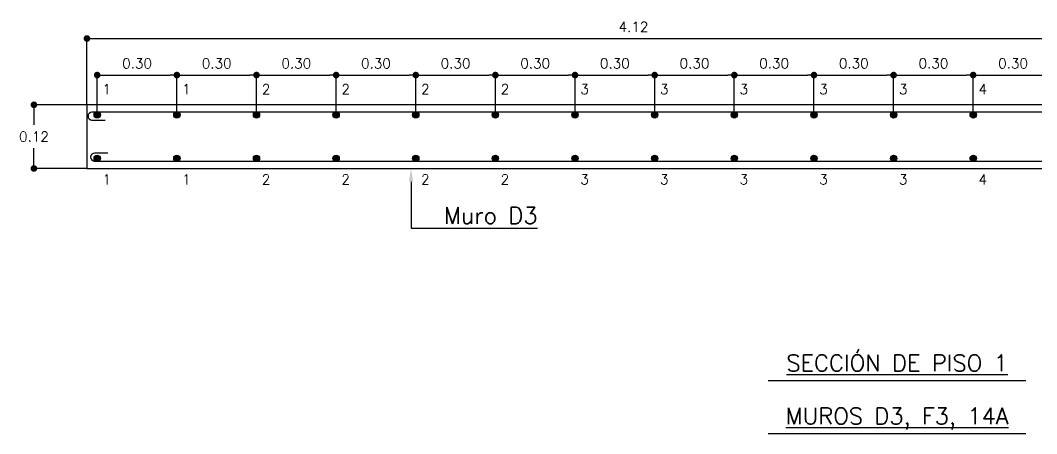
# Model space of a CAD drawing. Header units: millimetres. Extents: x -99999999 to 100000000, y -41 to 20.
# Drawn here: x 132.322 to 136.158, y -16.073 to -14.514 of the extents above; entities that cross this region are included whole.
import ezdxf
from ezdxf.enums import TextEntityAlignment as Align

# ---------------------------------------------------------------- set-up
doc = ezdxf.new("R2010")
doc.units = ezdxf.units.MM
doc.header["$LTSCALE"] = 0.01
doc.header["$PDMODE"] = 3
doc.linetypes.add('DASHED2', pattern=[0.375, 0.25, -0.125])
for name, color, linetype in [('FC_BORDES', 4, 'Continuous'), ('FC_COTAS', 1, 'Continuous'), ('FC_MALLA', 3, 'DASHED2'), ('FC_R-100', 12, 'Continuous'), ('FC_R-140', 2, 'Continuous'), ('FC_R-80', 11, 'Continuous'), ('FC_REFUERZO 2', 1, 'Continuous')]:
    doc.layers.add(name, color=color, linetype=linetype)
doc.layers.add('FC_REFUERZO HORIZONTAL 2', color=30, linetype='Continuous', true_color=0xff7f00)
doc.styles.add('FC_TEXT', font='romans.shx', dxfattribs={"height": 0.002})
doc.styles.add('FC_TEXT1', font='romans.shx')
doc.styles.add('ROMAND', font='romans.shx')
doc.dimstyles.new('FC_COTAS', dxfattribs={"dimtxt": 0.0015, "dimasz": 0.001, "dimexe": 0, "dimexo": 0, "dimgap": 0.001, "dimtad": 1, "dimtih": 1, "dimtoh": 1, "dimzin": 0, "dimdsep": 46, "dimtxsty": 'FC_TEXT1', "dimblk": 'DOT', "dimcen": 0.09, "dimclrd": 256, "dimclre": 256, "dimclrt": 256, "dimadec": 0, "dimazin": 0, "dimtfac": 1, "dimtix": 1, "dimtmove": 2, "dimatfit": 3, "dimfxl": 1.002, "dimtolj": 1, "dimtzin": 0, "dimlwd": -1, "dimarcsym": 0})

# ---------------------------------------------------------------- blocks, each defined once
blk = doc.blocks.new('*U690')
at = {"layer": 'FC_R-140', "color": 4, "ltscale": 1.5}
blk.add_lwpolyline([(-0.01945, 0), (0.01945, 0)], dxfattribs=at)
at = {"layer": 'FC_R-140', "ltscale": 1.5, "style": 'FC_TEXT1'}
blk.add_attdef('%%UTÍTULO', text='', height=0.0025, dxfattribs=at).set_placement((0, 0.00266), align=Align.MIDDLE_CENTER)
at = {"layer": 'FC_R-80', "ltscale": 1.5, "style": 'FC_TEXT1'}
blk.add_attdef('ESCALA', text='', height=0.002, dxfattribs=at).set_placement((-0.01945, -0.0017), align=Align.MIDDLE_LEFT)
blk = doc.blocks.new('*U693')
at = {"linetype": 'ByBlock', "lineweight": -2, "ltscale": 0.6}
blk.add_line((0, 0), (0.008, 0), dxfattribs=at)
for points in [[(0, 0.007), (0, 0)], [(0.008, 0), (0.0191, 0)]]:
    blk.add_lwpolyline(points, dxfattribs=at)
at = {"ltscale": 0.6}
blk.add_solid([(0.00033, 0.007), (0, 0.009), (-0.00033, 0.007)], dxfattribs=at)
at = {"layer": 'FC_R-140', "ltscale": 0.6, "style": 'ROMAND'}
blk.add_attdef('MURO', text='', height=0.0025, dxfattribs=at).set_placement((0.0191, 0.00315), align=Align.TOP_RIGHT)
blk = doc.blocks.new('*U176')
h = blk.add_hatch(color=0)
h.dxf.hatch_style = 1
edge = h.paths.add_edge_path()
edge.add_arc((0, 0), 0.0119, 0, 360, ccw=False)
at = {"color": 0}
blk.add_circle((0, 0), 0.0119, dxfattribs=at)
blk = doc.blocks.new('_Dot')
at = {"color": 0, "linetype": 'ByBlock', "lineweight": -2}
blk.add_line((-0.5, 0), (-1, 0), dxfattribs=at)
at = {"color": 0, "linetype": 'ByBlock', "const_width": 0.5}
blk.add_lwpolyline([(-0.25, 0, 1), (0.25, 0, 1)], format="xyb", close=True, dxfattribs=at)
blk = doc.blocks.new('*D777')
at = {"layer": 'Defpoints', "color": 0, "ltscale": 0.6, "transparency": 16777216}
for p in [(132.9131, -14.7207), (132.6126, -14.8707), (132.9131, -14.8707)]:
    blk.add_point(p, dxfattribs=at)
at = {"layer": 'FC_COTAS', "lineweight": -2, "ltscale": 0.6, "transparency": 16777216}
for p, q in [((132.6126, -14.8707), (132.6126, -14.7207)), ((132.9131, -14.8707), (132.9131, -14.7207))]:
    blk.add_line(p, q, dxfattribs=at)
at = {"layer": 'FC_COTAS', "ltscale": 0.6, "transparency": 16777216}
blk.add_line((132.6376, -14.7207), (132.8881, -14.7207), dxfattribs=at)
at = {"layer": 'FC_COTAS', "ltscale": 0.6, "transparency": 16777216, "xscale": 0.025, "yscale": 0.025, "zscale": 0.025, "rotation": 180}
blk.add_blockref('_Dot', (132.6126, -14.7207), dxfattribs=at)
at = {"layer": 'FC_COTAS', "ltscale": 0.6, "transparency": 16777216, "xscale": 0.025, "yscale": 0.025, "zscale": 0.025}
blk.add_blockref('_Dot', (132.9131, -14.7207), dxfattribs=at)
at = {"layer": 'FC_COTAS', "ltscale": 0.6, "transparency": 16777216, "insert": (132.7629, -14.6769), "char_height": 0.0375, "attachment_point": 5, "style": 'FC_TEXT1'}
blk.add_mtext('\\A1;0.30', dxfattribs=at)
blk = doc.blocks.new('*D778')
at = {"layer": 'Defpoints', "color": 0, "ltscale": 0.6, "transparency": 16777216}
for p in [(133.2137, -14.7207), (132.9131, -14.8707), (133.2137, -14.8707)]:
    blk.add_point(p, dxfattribs=at)
at = {"layer": 'FC_COTAS', "lineweight": -2, "ltscale": 0.6, "transparency": 16777216}
for p, q in [((132.9131, -14.8707), (132.9131, -14.7207)), ((133.2137, -14.8707), (133.2137, -14.7207))]:
    blk.add_line(p, q, dxfattribs=at)
at = {"layer": 'FC_COTAS', "ltscale": 0.6, "transparency": 16777216}
blk.add_line((132.9381, -14.7207), (133.1887, -14.7207), dxfattribs=at)
at = {"layer": 'FC_COTAS', "ltscale": 0.6, "transparency": 16777216, "xscale": 0.025, "yscale": 0.025, "zscale": 0.025, "rotation": 180}
blk.add_blockref('_Dot', (132.9131, -14.7207), dxfattribs=at)
at = {"layer": 'FC_COTAS', "ltscale": 0.6, "transparency": 16777216, "xscale": 0.025, "yscale": 0.025, "zscale": 0.025}
blk.add_blockref('_Dot', (133.2137, -14.7207), dxfattribs=at)
at = {"layer": 'FC_COTAS', "ltscale": 0.6, "transparency": 16777216, "insert": (133.0634, -14.6769), "char_height": 0.0375, "attachment_point": 5, "style": 'FC_TEXT1'}
blk.add_mtext('\\A1;0.30', dxfattribs=at)
blk = doc.blocks.new('*D779')
at = {"layer": 'Defpoints', "color": 0, "ltscale": 0.6, "transparency": 16777216}
for p in [(133.5142, -14.7207), (133.2137, -14.8707), (133.5142, -14.8707)]:
    blk.add_point(p, dxfattribs=at)
at = {"layer": 'FC_COTAS', "lineweight": -2, "ltscale": 0.6, "transparency": 16777216}
for p, q in [((133.2137, -14.8707), (133.2137, -14.7207)), ((133.5142, -14.8707), (133.5142, -14.7207))]:
    blk.add_line(p, q, dxfattribs=at)
at = {"layer": 'FC_COTAS', "ltscale": 0.6, "transparency": 16777216}
blk.add_line((133.2387, -14.7207), (133.4892, -14.7207), dxfattribs=at)
at = {"layer": 'FC_COTAS', "ltscale": 0.6, "transparency": 16777216, "xscale": 0.025, "yscale": 0.025, "zscale": 0.025, "rotation": 180}
blk.add_blockref('_Dot', (133.2137, -14.7207), dxfattribs=at)
at = {"layer": 'FC_COTAS', "ltscale": 0.6, "transparency": 16777216, "xscale": 0.025, "yscale": 0.025, "zscale": 0.025}
blk.add_blockref('_Dot', (133.5142, -14.7207), dxfattribs=at)
at = {"layer": 'FC_COTAS', "ltscale": 0.6, "transparency": 16777216, "insert": (133.364, -14.6769), "char_height": 0.0375, "attachment_point": 5, "style": 'FC_TEXT1'}
blk.add_mtext('\\A1;0.30', dxfattribs=at)
blk = doc.blocks.new('*D780')
at = {"layer": 'Defpoints', "color": 0, "ltscale": 0.6, "transparency": 16777216}
for p in [(133.8148, -14.7207), (133.5142, -14.8707), (133.8148, -14.8707)]:
    blk.add_point(p, dxfattribs=at)
at = {"layer": 'FC_COTAS', "lineweight": -2, "ltscale": 0.6, "transparency": 16777216}
for p, q in [((133.5142, -14.8707), (133.5142, -14.7207)), ((133.8148, -14.8707), (133.8148, -14.7207))]:
    blk.add_line(p, q, dxfattribs=at)
at = {"layer": 'FC_COTAS', "ltscale": 0.6, "transparency": 16777216}
blk.add_line((133.5392, -14.7207), (133.7898, -14.7207), dxfattribs=at)
at = {"layer": 'FC_COTAS', "ltscale": 0.6, "transparency": 16777216, "xscale": 0.025, "yscale": 0.025, "zscale": 0.025, "rotation": 180}
blk.add_blockref('_Dot', (133.5142, -14.7207), dxfattribs=at)
at = {"layer": 'FC_COTAS', "ltscale": 0.6, "transparency": 16777216, "xscale": 0.025, "yscale": 0.025, "zscale": 0.025}
blk.add_blockref('_Dot', (133.8148, -14.7207), dxfattribs=at)
at = {"layer": 'FC_COTAS', "ltscale": 0.6, "transparency": 16777216, "insert": (133.6645, -14.6769), "char_height": 0.0375, "attachment_point": 5, "style": 'FC_TEXT1'}
blk.add_mtext('\\A1;0.30', dxfattribs=at)
blk = doc.blocks.new('*D781')
at = {"layer": 'Defpoints', "color": 0, "ltscale": 0.6, "transparency": 16777216}
for p in [(134.1153, -14.7207), (133.8148, -14.8707), (134.1153, -14.8707)]:
    blk.add_point(p, dxfattribs=at)
at = {"layer": 'FC_COTAS', "lineweight": -2, "ltscale": 0.6, "transparency": 16777216}
for p, q in [((133.8148, -14.8707), (133.8148, -14.7207)), ((134.1153, -14.8707), (134.1153, -14.7207))]:
    blk.add_line(p, q, dxfattribs=at)
at = {"layer": 'FC_COTAS', "ltscale": 0.6, "transparency": 16777216}
blk.add_line((133.8398, -14.7207), (134.0903, -14.7207), dxfattribs=at)
at = {"layer": 'FC_COTAS', "ltscale": 0.6, "transparency": 16777216, "xscale": 0.025, "yscale": 0.025, "zscale": 0.025, "rotation": 180}
blk.add_blockref('_Dot', (133.8148, -14.7207), dxfattribs=at)
at = {"layer": 'FC_COTAS', "ltscale": 0.6, "transparency": 16777216, "xscale": 0.025, "yscale": 0.025, "zscale": 0.025}
blk.add_blockref('_Dot', (134.1153, -14.7207), dxfattribs=at)
at = {"layer": 'FC_COTAS', "ltscale": 0.6, "transparency": 16777216, "insert": (133.965, -14.6769), "char_height": 0.0375, "attachment_point": 5, "style": 'FC_TEXT1'}
blk.add_mtext('\\A1;0.30', dxfattribs=at)
blk = doc.blocks.new('*D782')
at = {"layer": 'Defpoints', "color": 0, "ltscale": 0.6, "transparency": 16777216}
for p in [(134.4158, -14.7207), (134.1153, -14.8707), (134.4158, -14.8707)]:
    blk.add_point(p, dxfattribs=at)
at = {"layer": 'FC_COTAS', "lineweight": -2, "ltscale": 0.6, "transparency": 16777216}
for p, q in [((134.1153, -14.8707), (134.1153, -14.7207)), ((134.4158, -14.8707), (134.4158, -14.7207))]:
    blk.add_line(p, q, dxfattribs=at)
at = {"layer": 'FC_COTAS', "ltscale": 0.6, "transparency": 16777216}
blk.add_line((134.1403, -14.7207), (134.3908, -14.7207), dxfattribs=at)
at = {"layer": 'FC_COTAS', "ltscale": 0.6, "transparency": 16777216, "xscale": 0.025, "yscale": 0.025, "zscale": 0.025, "rotation": 180}
blk.add_blockref('_Dot', (134.1153, -14.7207), dxfattribs=at)
at = {"layer": 'FC_COTAS', "ltscale": 0.6, "transparency": 16777216, "xscale": 0.025, "yscale": 0.025, "zscale": 0.025}
blk.add_blockref('_Dot', (134.4158, -14.7207), dxfattribs=at)
at = {"layer": 'FC_COTAS', "ltscale": 0.6, "transparency": 16777216, "insert": (134.2656, -14.6769), "char_height": 0.0375, "attachment_point": 5, "style": 'FC_TEXT1'}
blk.add_mtext('\\A1;0.30', dxfattribs=at)
blk = doc.blocks.new('*D783')
at = {"layer": 'Defpoints', "color": 0, "ltscale": 0.6, "transparency": 16777216}
for p in [(134.7164, -14.7207), (134.4158, -14.8707), (134.7164, -14.8707)]:
    blk.add_point(p, dxfattribs=at)
at = {"layer": 'FC_COTAS', "lineweight": -2, "ltscale": 0.6, "transparency": 16777216}
for p, q in [((134.4158, -14.8707), (134.4158, -14.7207)), ((134.7164, -14.8707), (134.7164, -14.7207))]:
    blk.add_line(p, q, dxfattribs=at)
at = {"layer": 'FC_COTAS', "ltscale": 0.6, "transparency": 16777216}
blk.add_line((134.4408, -14.7207), (134.6914, -14.7207), dxfattribs=at)
at = {"layer": 'FC_COTAS', "ltscale": 0.6, "transparency": 16777216, "xscale": 0.025, "yscale": 0.025, "zscale": 0.025, "rotation": 180}
blk.add_blockref('_Dot', (134.4158, -14.7207), dxfattribs=at)
at = {"layer": 'FC_COTAS', "ltscale": 0.6, "transparency": 16777216, "xscale": 0.025, "yscale": 0.025, "zscale": 0.025}
blk.add_blockref('_Dot', (134.7164, -14.7207), dxfattribs=at)
at = {"layer": 'FC_COTAS', "ltscale": 0.6, "transparency": 16777216, "insert": (134.5661, -14.6769), "char_height": 0.0375, "attachment_point": 5, "style": 'FC_TEXT1'}
blk.add_mtext('\\A1;0.30', dxfattribs=at)
blk = doc.blocks.new('*D784')
at = {"layer": 'Defpoints', "color": 0, "ltscale": 0.6, "transparency": 16777216}
for p in [(135.0169, -14.7207), (134.7164, -14.8707), (135.0169, -14.8707)]:
    blk.add_point(p, dxfattribs=at)
at = {"layer": 'FC_COTAS', "lineweight": -2, "ltscale": 0.6, "transparency": 16777216}
for p, q in [((134.7164, -14.8707), (134.7164, -14.7207)), ((135.0169, -14.8707), (135.0169, -14.7207))]:
    blk.add_line(p, q, dxfattribs=at)
at = {"layer": 'FC_COTAS', "ltscale": 0.6, "transparency": 16777216}
blk.add_line((134.7414, -14.7207), (134.9919, -14.7207), dxfattribs=at)
at = {"layer": 'FC_COTAS', "ltscale": 0.6, "transparency": 16777216, "xscale": 0.025, "yscale": 0.025, "zscale": 0.025, "rotation": 180}
blk.add_blockref('_Dot', (134.7164, -14.7207), dxfattribs=at)
at = {"layer": 'FC_COTAS', "ltscale": 0.6, "transparency": 16777216, "xscale": 0.025, "yscale": 0.025, "zscale": 0.025}
blk.add_blockref('_Dot', (135.0169, -14.7207), dxfattribs=at)
at = {"layer": 'FC_COTAS', "ltscale": 0.6, "transparency": 16777216, "insert": (134.8667, -14.6769), "char_height": 0.0375, "attachment_point": 5, "style": 'FC_TEXT1'}
blk.add_mtext('\\A1;0.30', dxfattribs=at)
blk = doc.blocks.new('*D785')
at = {"layer": 'Defpoints', "color": 0, "ltscale": 0.6, "transparency": 16777216}
for p in [(135.3175, -14.7207), (135.0169, -14.8707), (135.3175, -14.8707)]:
    blk.add_point(p, dxfattribs=at)
at = {"layer": 'FC_COTAS', "lineweight": -2, "ltscale": 0.6, "transparency": 16777216}
for p, q in [((135.0169, -14.8707), (135.0169, -14.7207)), ((135.3175, -14.8707), (135.3175, -14.7207))]:
    blk.add_line(p, q, dxfattribs=at)
at = {"layer": 'FC_COTAS', "ltscale": 0.6, "transparency": 16777216}
blk.add_line((135.0419, -14.7207), (135.2925, -14.7207), dxfattribs=at)
at = {"layer": 'FC_COTAS', "ltscale": 0.6, "transparency": 16777216, "xscale": 0.025, "yscale": 0.025, "zscale": 0.025, "rotation": 180}
blk.add_blockref('_Dot', (135.0169, -14.7207), dxfattribs=at)
at = {"layer": 'FC_COTAS', "ltscale": 0.6, "transparency": 16777216, "xscale": 0.025, "yscale": 0.025, "zscale": 0.025}
blk.add_blockref('_Dot', (135.3175, -14.7207), dxfattribs=at)
at = {"layer": 'FC_COTAS', "ltscale": 0.6, "transparency": 16777216, "insert": (135.1672, -14.6769), "char_height": 0.0375, "attachment_point": 5, "style": 'FC_TEXT1'}
blk.add_mtext('\\A1;0.30', dxfattribs=at)
blk = doc.blocks.new('*D786')
at = {"layer": 'Defpoints', "color": 0, "ltscale": 0.6, "transparency": 16777216}
for p in [(135.618, -14.7207), (135.3175, -14.8707), (135.618, -14.8707)]:
    blk.add_point(p, dxfattribs=at)
at = {"layer": 'FC_COTAS', "lineweight": -2, "ltscale": 0.6, "transparency": 16777216}
for p, q in [((135.3175, -14.8707), (135.3175, -14.7207)), ((135.618, -14.8707), (135.618, -14.7207))]:
    blk.add_line(p, q, dxfattribs=at)
at = {"layer": 'FC_COTAS', "ltscale": 0.6, "transparency": 16777216}
blk.add_line((135.3425, -14.7207), (135.593, -14.7207), dxfattribs=at)
at = {"layer": 'FC_COTAS', "ltscale": 0.6, "transparency": 16777216, "xscale": 0.025, "yscale": 0.025, "zscale": 0.025, "rotation": 180}
blk.add_blockref('_Dot', (135.3175, -14.7207), dxfattribs=at)
at = {"layer": 'FC_COTAS', "ltscale": 0.6, "transparency": 16777216, "xscale": 0.025, "yscale": 0.025, "zscale": 0.025}
blk.add_blockref('_Dot', (135.618, -14.7207), dxfattribs=at)
at = {"layer": 'FC_COTAS', "ltscale": 0.6, "transparency": 16777216, "insert": (135.4677, -14.6769), "char_height": 0.0375, "attachment_point": 5, "style": 'FC_TEXT1'}
blk.add_mtext('\\A1;0.30', dxfattribs=at)
blk = doc.blocks.new('*D787')
at = {"layer": 'Defpoints', "color": 0, "ltscale": 0.6, "transparency": 16777216}
for p in [(135.9185, -14.7207), (135.618, -14.8707), (135.9185, -14.8707)]:
    blk.add_point(p, dxfattribs=at)
at = {"layer": 'FC_COTAS', "lineweight": -2, "ltscale": 0.6, "transparency": 16777216}
for p, q in [((135.618, -14.8707), (135.618, -14.7207)), ((135.9185, -14.8707), (135.9185, -14.7207))]:
    blk.add_line(p, q, dxfattribs=at)
at = {"layer": 'FC_COTAS', "ltscale": 0.6, "transparency": 16777216}
blk.add_line((135.643, -14.7207), (135.8935, -14.7207), dxfattribs=at)
at = {"layer": 'FC_COTAS', "ltscale": 0.6, "transparency": 16777216, "xscale": 0.025, "yscale": 0.025, "zscale": 0.025, "rotation": 180}
blk.add_blockref('_Dot', (135.618, -14.7207), dxfattribs=at)
at = {"layer": 'FC_COTAS', "ltscale": 0.6, "transparency": 16777216, "xscale": 0.025, "yscale": 0.025, "zscale": 0.025}
blk.add_blockref('_Dot', (135.9185, -14.7207), dxfattribs=at)
at = {"layer": 'FC_COTAS', "ltscale": 0.6, "transparency": 16777216, "insert": (135.7683, -14.6769), "char_height": 0.0375, "attachment_point": 5, "style": 'FC_TEXT1'}
blk.add_mtext('\\A1;0.30', dxfattribs=at)
blk = doc.blocks.new('*D788')
at = {"layer": 'Defpoints', "color": 0, "ltscale": 0.6, "transparency": 16777216}
for p in [(136.2191, -14.7207), (135.9185, -14.8707), (136.2191, -14.8707)]:
    blk.add_point(p, dxfattribs=at)
at = {"layer": 'FC_COTAS', "lineweight": -2, "ltscale": 0.6, "transparency": 16777216}
for p, q in [((135.9185, -14.8707), (135.9185, -14.7207)), ((136.2191, -14.8707), (136.2191, -14.7207))]:
    blk.add_line(p, q, dxfattribs=at)
at = {"layer": 'FC_COTAS', "ltscale": 0.6, "transparency": 16777216}
blk.add_line((135.9435, -14.7207), (136.1941, -14.7207), dxfattribs=at)
at = {"layer": 'FC_COTAS', "ltscale": 0.6, "transparency": 16777216, "xscale": 0.025, "yscale": 0.025, "zscale": 0.025, "rotation": 180}
blk.add_blockref('_Dot', (135.9185, -14.7207), dxfattribs=at)
at = {"layer": 'FC_COTAS', "ltscale": 0.6, "transparency": 16777216, "xscale": 0.025, "yscale": 0.025, "zscale": 0.025}
blk.add_blockref('_Dot', (136.2191, -14.7207), dxfattribs=at)
at = {"layer": 'FC_COTAS', "ltscale": 0.6, "transparency": 16777216, "insert": (136.0688, -14.6769), "char_height": 0.0375, "attachment_point": 5, "style": 'FC_TEXT1'}
blk.add_mtext('\\A1;0.30', dxfattribs=at)
blk = doc.blocks.new('*D829')
at = {"layer": 'Defpoints', "color": 0, "ltscale": 0.6, "transparency": 16777216}
for p in [(132.3738, -14.8327), (132.5738, -14.8327), (132.5738, -15.0727)]:
    blk.add_point(p, dxfattribs=at)
at = {"layer": 'FC_COTAS', "lineweight": -2, "ltscale": 0.6, "transparency": 16777216}
for p, q in [((132.5738, -14.8327), (132.3738, -14.8327)), ((132.5738, -15.0727), (132.3738, -15.0727))]:
    blk.add_line(p, q, dxfattribs=at)
at = {"layer": 'FC_COTAS', "ltscale": 0.6, "transparency": 16777216}
for p, q in [((132.3738, -14.8577), (132.3738, -14.9089)), ((132.3738, -15.0477), (132.3738, -14.9964))]:
    blk.add_line(p, q, dxfattribs=at)
at = {"layer": 'FC_COTAS', "ltscale": 0.6, "transparency": 16777216, "xscale": 0.025, "yscale": 0.025, "zscale": 0.025}
for p, rotation in [((132.3738, -14.8327), 90), ((132.3738, -15.0727), 270)]:
    blk.add_blockref('_Dot', p, dxfattribs=dict(at, rotation=rotation))
at = {"layer": 'FC_COTAS', "ltscale": 0.6, "transparency": 16777216, "insert": (132.3738, -14.9527), "char_height": 0.0375, "attachment_point": 5, "style": 'FC_TEXT1'}
blk.add_mtext('\\A1;0.12', dxfattribs=at)
blk = doc.blocks.new('*D831')
at = {"layer": 'Defpoints', "color": 0, "ltscale": 0.6, "transparency": 16777216}
for p in [(136.6988, -14.5827), (132.5738, -14.8327), (136.6988, -14.8327)]:
    blk.add_point(p, dxfattribs=at)
at = {"layer": 'FC_COTAS', "lineweight": -2, "ltscale": 0.6, "transparency": 16777216}
for p, q in [((132.5738, -14.8327), (132.5738, -14.5827)), ((136.6988, -14.8327), (136.6988, -14.5827))]:
    blk.add_line(p, q, dxfattribs=at)
at = {"layer": 'FC_COTAS', "ltscale": 0.6, "transparency": 16777216}
blk.add_line((132.5988, -14.5827), (136.6738, -14.5827), dxfattribs=at)
at = {"layer": 'FC_COTAS', "ltscale": 0.6, "transparency": 16777216, "xscale": 0.025, "yscale": 0.025, "zscale": 0.025, "rotation": 180}
blk.add_blockref('_Dot', (132.5738, -14.5827), dxfattribs=at)
at = {"layer": 'FC_COTAS', "ltscale": 0.6, "transparency": 16777216, "xscale": 0.025, "yscale": 0.025, "zscale": 0.025}
blk.add_blockref('_Dot', (136.6988, -14.5827), dxfattribs=at)
at = {"layer": 'FC_COTAS', "ltscale": 0.6, "transparency": 16777216, "insert": (134.6363, -14.5389), "char_height": 0.0375, "attachment_point": 5, "style": 'FC_TEXT1'}
blk.add_mtext('\\A1;4.12', dxfattribs=at)
blk = doc.blocks.new('*U837')
at = {"layer": 'FC_MALLA', "color": 0, "linetype": 'Continuous'}
blk.add_lwpolyline([(-0.03, 0.05), (-0.03, 0, 0.998567), (0, 0), (0, 6.067, 0.998567), (-0.03, 6.067), (-0.03, 6.017)], format="xyb", dxfattribs=at)

msp = doc.modelspace()

# ---------------------------------------------------------------- linework, layer by layer
at = {"layer": 'FC_BORDES', "ltscale": 0.6}
msp.add_lwpolyline([(132.5738, -15.0727), (138.6888, -15.0727), (138.6888, -14.8327), (132.5738, -14.8327)], close=True, dxfattribs=at)

# ---------------------------------------------------------------- block references
at = {"layer": 'FC_COTAS', "ltscale": 0.6, "xscale": 25, "yscale": 25, "zscale": 25}
msp.add_blockref('*U693', (133.7968, -15.2976), dxfattribs=at).add_auto_attribs({'MURO': 'Muro D3'})
at = {"layer": 'FC_R-140', "ltscale": 0.6, "xscale": 25, "yscale": 25, "zscale": 25}
for p, values in [((135.6313, -15.8727), {'%%UTÍTULO': '%%USECCIÓN DE PISO 1'}), ((135.6313, -16.0727), {'%%UTÍTULO': '%%UMUROS D3, F3, 14A'})]:
    msp.add_blockref('*U690', p, dxfattribs=at).add_auto_attribs(values)
at = {"layer": 'FC_REFUERZO 2', "ltscale": 0.6}
for p in [(132.6126, -14.8707), (132.9131, -14.8707), (133.2137, -14.8707), (133.5142, -14.8707), (133.8148, -14.8707), (134.1153, -14.8707), (134.4158, -14.8707), (134.7164, -14.8707), (135.0169, -14.8707), (135.3175, -14.8707), (135.618, -14.8707), (135.9185, -14.8707), (132.6126, -15.0347), (132.9131, -15.0347), (133.2137, -15.0347), (133.5142, -15.0347), (133.8148, -15.0347), (134.1153, -15.0347), (134.4158, -15.0347), (134.7164, -15.0347), (135.0169, -15.0347), (135.3175, -15.0347), (135.618, -15.0347), (135.9185, -15.0347)]:
    msp.add_blockref('*U176', p, dxfattribs=at)
at = {"layer": 'FC_REFUERZO HORIZONTAL 2', "ltscale": 0.6}
for p, rotation in [((138.6598, -14.8607), 90), ((132.6028, -15.0447), 270)]:
    msp.add_blockref('*U837', p, dxfattribs=dict(at, rotation=rotation))

# ---------------------------------------------------------------- texts
at = {"layer": 'FC_R-100', "ltscale": 0.6, "style": 'FC_TEXT'}
for s, p in [('1', (132.6326, -14.7927)), ('1', (132.9331, -14.7927)), ('2', (133.2337, -14.7927)), ('2', (133.5342, -14.7927)), ('2', (133.8348, -14.7927)), ('2', (134.1353, -14.7927)), ('3', (134.4358, -14.7927)), ('3', (134.7364, -14.7927)), ('3', (135.0369, -14.7927)), ('3', (135.3375, -14.7927)), ('3', (135.638, -14.7927)), ('4', (135.9385, -14.7927)), ('1', (132.6326, -15.1327)), ('1', (132.9331, -15.1327)), ('2', (133.2337, -15.1327)), ('2', (133.5342, -15.1327)), ('2', (133.8348, -15.1327)), ('2', (134.1353, -15.1327)), ('3', (134.4358, -15.1327)), ('3', (134.7364, -15.1327)), ('3', (135.0369, -15.1327)), ('3', (135.3375, -15.1327)), ('3', (135.638, -15.1327)), ('4', (135.9385, -15.1327))]:
    msp.add_text(s, height=0.0375, dxfattribs=at).set_placement(p)

# ---------------------------------------------------------------- dimensions: what is measured, and where the dimension line sits
at = {"layer": 'FC_COTAS', "ltscale": 0.6}
dim = msp.add_linear_dim(base=(136.6988, -14.5827), p1=(132.5738, -14.8327), p2=(136.6988, -14.8327), text='4.12', dimstyle='FC_COTAS', override={"dimscale": 0, "dimtxt": 0.0015, "dimasz": 0.001, "dimblk1": 'Dot', "dimblk2": 'Dot', "dimsah": 1, "dimtix": 1, "dimtofl": 1, "dimtmove": 2, "dimatfit": 3}, dxfattribs=at)
dim.commit()
dim.dimension.update_dxf_attribs({"geometry": '*D831', "text_midpoint": (134.6363, -14.5389)})
for base, p1, p2, picture, middle in [((132.9131, -14.7207), (132.6126, -14.8707), (132.9131, -14.8707), '*D777', (132.7629, -14.6769)), ((133.2137, -14.7207), (132.9131, -14.8707), (133.2137, -14.8707), '*D778', (133.0634, -14.6769)), ((133.5142, -14.7207), (133.2137, -14.8707), (133.5142, -14.8707), '*D779', (133.364, -14.6769)), ((133.8148, -14.7207), (133.5142, -14.8707), (133.8148, -14.8707), '*D780', (133.6645, -14.6769)), ((134.1153, -14.7207), (133.8148, -14.8707), (134.1153, -14.8707), '*D781', (133.965, -14.6769)), ((134.4158, -14.7207), (134.1153, -14.8707), (134.4158, -14.8707), '*D782', (134.2656, -14.6769)), ((134.7164, -14.7207), (134.4158, -14.8707), (134.7164, -14.8707), '*D783', (134.5661, -14.6769)), ((135.0169, -14.7207), (134.7164, -14.8707), (135.0169, -14.8707), '*D784', (134.8667, -14.6769)), ((135.3175, -14.7207), (135.0169, -14.8707), (135.3175, -14.8707), '*D785', (135.1672, -14.6769)), ((135.618, -14.7207), (135.3175, -14.8707), (135.618, -14.8707), '*D786', (135.4677, -14.6769)), ((135.9185, -14.7207), (135.618, -14.8707), (135.9185, -14.8707), '*D787', (135.7683, -14.6769)), ((136.2191, -14.7207), (135.9185, -14.8707), (136.2191, -14.8707), '*D788', (136.0688, -14.6769))]:
    dim = msp.add_linear_dim(base=base, p1=p1, p2=p2, dimstyle='FC_COTAS', override={"dimscale": 0, "dimtxt": 0.0015, "dimasz": 0.001, "dimblk1": 'Dot', "dimblk2": 'Dot', "dimsah": 1, "dimtix": 1, "dimtofl": 1, "dimtmove": 2, "dimatfit": 3}, dxfattribs=at)
    dim.commit()
    dim.dimension.update_dxf_attribs({"geometry": picture, "text_midpoint": middle})
dim = msp.add_linear_dim(base=(132.3738, -14.8327), p1=(132.5738, -15.0727), p2=(132.5738, -14.8327), angle=90, text='0.12', dimstyle='FC_COTAS', override={"dimscale": 0, "dimtxt": 0.0015, "dimasz": 0.001, "dimblk1": 'Dot', "dimblk2": 'Dot', "dimsah": 1, "dimtix": 1, "dimtofl": 1, "dimtmove": 2, "dimatfit": 3}, dxfattribs=at)
dim.commit()
dim.dimension.update_dxf_attribs({"geometry": '*D829', "text_midpoint": (132.3738, -14.9527)})

doc.saveas('drawing.dxf')
